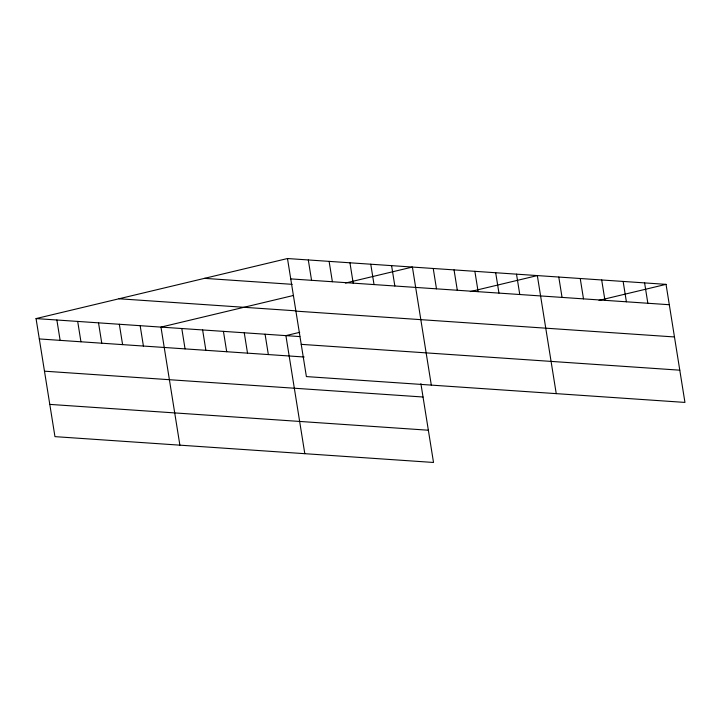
<?xml version="1.0" encoding="UTF-8"?>
<svg xmlns="http://www.w3.org/2000/svg" width="721" height="721" viewBox="0 0 721 721"><rect width="100%" height="100%" fill="white"/><g stroke="black" fill="none" stroke-linecap="round" stroke-linejoin="round"><path stroke-width="1.08" d="M420.902 383.671L433.519 462.467L54.958 436.638L36.05 318.583L287.481 258.533L666.042 284.362L684.95 402.417L306.389 376.587L287.481 258.533M293.546 295.448L160.972 327.109L179.88 445.154M345.386 283.065L412.403 267.058L431.311 385.113M299.729 332.327L285.904 335.625L304.812 453.68M470.317 291.59L537.334 275.584L556.242 393.639M599.025 300.369L666.042 284.362M290.743 278.892L669.304 304.722M204.512 278.351L292.176 284.335M119.019 298.764L295.448 310.805M295.907 311.13L674.468 336.959M36.05 318.583L299.846 336.581M301.225 344.35L679.786 370.179M39.313 338.942L304.172 357.012M44.477 371.18L423.038 397.01M49.794 404.391L428.355 430.221M644.592 282.902L647.846 303.262M623.133 281.442L626.396 301.793M601.684 279.973L604.946 300.333M580.234 278.513L583.496 298.873M558.784 277.044L562.047 297.403M516.506 274.16L519.769 294.519M495.688 272.745L498.95 293.096M474.869 271.321L478.131 291.681M454.05 269.897L457.312 290.257M433.231 268.482L436.484 288.842M391.584 265.634L394.847 285.994M370.765 264.219L374.028 284.579M349.946 262.795L353.2 283.155M329.118 261.381L332.381 281.731M308.3 259.957L311.562 280.316M265.076 334.211L268.338 354.57M244.257 332.787L247.519 353.146M223.438 331.372L226.7 351.722M202.619 329.948L205.873 350.307M181.791 328.524L185.054 348.883M140.153 325.685L143.416 346.044M119.335 324.261L122.597 344.62M98.516 322.846L101.769 343.196M77.688 321.422L80.95 341.781M56.869 319.998L60.131 340.357"/></g></svg>
